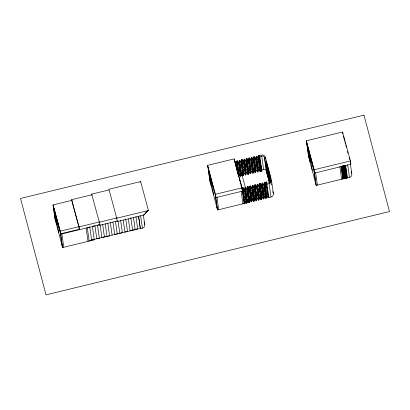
<?xml version="1.0" encoding="UTF-8"?>
<svg xmlns="http://www.w3.org/2000/svg" width="410" height="410" viewBox="0 0 410 410"><rect width="100%" height="100%" fill="white"/><g stroke="black" fill="none" stroke-linecap="round" stroke-linejoin="round"><path stroke-width="0.61" d="M237.861 173.461L236.421 163.344L236.831 160.971L237.308 160.858L238.851 162.755L240.526 176.177L238.984 174.281L237.093 161.002L238.635 162.898L240.526 176.177M238.476 176.023L236.678 163.375L237.093 161.002M238.635 162.898L239.266 160.382L239.737 160.269L241.28 162.165L243.171 175.444L241.413 173.691L239.522 160.412L241.07 162.309L242.956 175.588M239.968 175.085L240.998 176.064L239.112 162.785L239.522 160.412M238.415 176.028L238.62 174.845M238.671 176.059L239.194 174.137L239.015 172.871M241.07 162.309L241.695 159.792L242.166 159.68L243.709 161.576L245.6 174.855L243.842 173.102L241.956 159.823L243.499 161.724L245.39 174.998M243.171 175.444L243.432 175.475L241.541 162.196L241.956 159.823M240.742 176.034L241.049 174.255M240.998 176.064L241.628 173.548L241.444 172.282M243.499 161.724L244.124 159.203L244.596 159.09L246.143 160.986L248.029 174.265L246.277 172.518L244.386 159.239L245.928 161.135L247.819 174.414M245.6 174.855L245.862 174.885L243.97 161.607L244.386 159.239M243.432 175.475L244.058 172.958M245.928 161.135L246.553 158.614L247.03 158.501L248.573 160.397L250.464 173.676L248.706 171.928L246.815 158.649L248.357 160.546L250.249 173.825M248.029 174.265L248.291 174.296L246.4 161.017L246.815 158.649M245.795 201.971L244.811 201.172L244.396 203.539L244.134 203.509L242.243 190.23L242.658 187.862L243.13 187.744L244.678 189.64L246.354 203.068L244.811 201.172L242.92 187.893L244.462 189.789L246.354 203.068M244.396 203.539L242.505 190.26L242.92 187.893M245.862 174.885L246.487 172.369M248.357 160.546L248.988 158.024L249.459 157.911L251.002 159.808L252.893 173.087L251.135 171.339L249.244 158.06L250.792 159.956L252.678 173.235M248.265 170.632L248.445 171.892L248.916 171.78L250.72 173.707L248.834 160.428L249.244 158.06M244.462 189.789L245.088 187.273L245.564 187.155L247.107 189.051L248.783 202.478L247.24 200.582L245.349 187.303L246.892 189.2L248.783 202.478M246.774 201.735L246.564 202.919L246.825 202.95L244.934 189.671L245.349 187.303M248.24 173.082L248.445 171.892M248.291 174.296L248.706 171.928M250.792 159.956L251.417 157.44L251.889 157.322L253.431 159.218L255.322 172.497L253.564 170.75L251.678 157.471L253.221 159.367L255.112 172.646M251.735 171.667L253.154 173.117L251.263 159.838L251.678 157.471M244.134 203.509L244.339 202.325M246.892 189.2L247.522 186.683L247.994 186.565L249.536 188.462L251.212 201.889L249.669 199.993L247.778 186.714L249.326 188.61L251.212 201.889M247.84 200.91L249.254 202.361L247.363 189.082L247.778 186.714M250.669 172.492L250.695 170.042M250.72 173.707L251.35 171.19M253.221 159.367L253.846 156.851L254.318 156.733L255.866 158.629L257.752 171.908L255.999 170.16L254.108 156.881L255.65 158.778L257.541 172.056M253.78 170.601L255.584 172.528L253.693 159.249L254.108 156.881M246.825 202.95L247.45 200.434L247.271 199.168M249.326 188.61L249.951 186.094L250.423 185.976L251.965 187.872L253.646 201.3L252.099 199.403L250.213 186.125L251.755 188.021L253.646 201.3M251.427 201.74L251.684 201.771L249.798 188.492L250.213 186.125M253.154 173.117L253.564 170.75L253.308 170.719M255.65 158.778L256.276 156.261L256.752 156.143L258.295 158.04L260.186 171.318L258.428 169.571L256.537 156.292L258.08 158.188L259.971 171.467M255.737 170.129L256.209 170.012L258.013 171.939L256.122 158.66L256.537 156.292M248.998 202.33L249.306 200.551M249.254 202.361L249.885 199.844L249.7 198.578M251.755 188.021L252.381 185.504L252.852 185.387L254.4 187.283L256.076 200.71L254.533 198.814L252.642 185.535L254.185 187.431L256.076 200.71M253.857 201.151L254.118 201.182L252.227 187.903L252.642 185.535M255.584 172.528L255.999 170.16M258.08 158.188L258.71 155.672L261.524 155.083A3.162 2.865 -8.1 0 1 265.332 157.107L271.446 180.2L273.337 193.479A3.162 2.865 -8.1 0 1 271 196.995L268.227 197.763L266.684 195.867L265.009 182.44L266.551 184.336L268.442 197.615L266.895 195.719L266.423 195.836M260.391 170.135L260.186 171.318L260.442 171.349L258.556 158.07L258.966 155.703L261.467 171.288L261.98 171.165L259.479 155.575M251.684 201.771L252.314 199.255L252.135 197.989M254.185 187.431L254.81 184.915L255.286 184.797L256.829 186.693L258.505 200.121L256.962 198.225L255.071 184.946L256.614 186.842L258.505 200.121M256.286 200.562L256.547 200.592L254.656 187.314L255.071 184.946M258.013 171.939L258.428 169.571L258.167 169.54M253.959 200.562L254.169 199.373M254.118 201.182L254.743 198.665M256.614 186.842L257.244 184.326L257.716 184.208L259.258 186.104L260.934 199.532L259.392 197.635L257.5 184.357L259.048 186.253L260.934 199.532M258.72 199.972L258.976 200.003L257.09 186.724L257.5 184.357M260.442 171.349L260.857 168.982L258.966 155.703M256.547 200.592L257.172 198.076M259.048 186.253L259.673 183.736L260.145 183.618L261.688 185.515L263.369 198.942L261.821 197.046L259.935 183.767L261.477 185.663L263.369 198.942M261.38 195.749L261.565 197.015L261.149 199.383L261.411 199.414L259.52 186.135L259.935 183.767M258.925 198.788L258.951 196.339M258.976 200.003L259.607 197.487M261.477 185.663L262.103 183.147L262.574 183.029L264.122 184.925L265.798 198.353L264.255 196.457L262.364 183.178L263.907 185.074L265.798 198.353M262.805 197.845L263.84 198.824L261.949 185.546L262.364 183.178M261.411 199.414L262.036 196.897M263.907 185.074L264.793 182.588L266.336 184.485L268.227 197.763M264.85 196.785L266.269 198.235L264.378 184.956L264.793 182.588M263.784 197.61L263.814 195.16M263.84 198.824L264.465 196.308M266.269 198.235L266.684 195.867M147.969 210.73L143.828 215.076L117.224 221.523L117.101 221.062M145.576 212.887L147.451 211.16M234.945 162.657L234.874 161.448L236.678 163.375M237.375 171.708L236.421 163.344M266.336 184.485L269.109 183.716A3.162 2.865 -8.1 0 0 271.446 180.2M306.239 140.804L342.565 131.999L350.417 160.935L350.888 164.251L314.562 173.061L306.239 140.804L314.091 169.74L350.417 160.935M140.62 181.579L108.901 189.266L116.753 218.202L148.471 210.514L140.62 181.579L140.773 182.24M207.562 165.348L234.166 158.901L242.018 187.836L215.414 194.284L207.562 165.348L215.885 197.605L242.489 191.152L241.931 187.621L234.166 158.901M91.835 195.186L91.686 194.14L109.009 189.938M71.596 199.706L78.971 226.889L79.376 229.718L78.884 226.674L71.596 199.706L92.014 194.755M53.244 206.066L53.074 204.897L72.252 200.244M270.585 181.656L264.101 156.897A2.101 1.901 -8.1 0 0 262.318 155.949L259.725 156.502L259.996 158.398M259.581 158.009L260.089 157.886M269.416 182.788L265.993 170.176A2.101 1.901 -8.1 0 0 264.209 169.227L261.616 169.781L260.986 165.353M238.517 175.526L241.951 174.696M79.391 226.551L60.214 231.199L53.074 204.897M78.971 226.889L99.389 221.938M117.245 217.848L99.302 222.199L91.686 194.14M266.3 184.556L265.941 182.03L266.449 181.907L268.95 197.492M266.818 183.29L269.375 182.593A2.101 1.901 -8.1 0 0 270.467 180.943L270.405 180.39M60.577 233.782L79.14 229.282M89.195 241.075L87.243 227.56L89.8 226.94L91.63 239.988M97.257 238.625L99.369 238.359L97.477 225.08L100.035 224.46M94.31 239.829L62.592 247.522L60.7 234.243L99.794 224.767M99.615 224.808L99.738 225.269L117.68 220.923M244.391 202.314L245.539 202.038M246.682 201.761L248.398 201.346M306.736 143.5L308.627 156.779L316.207 185.412L349.463 177.351A3.162 2.865 -8.1 0 0 351.8 173.835L350.447 164.354M92.142 239.865L94.249 239.599L92.363 226.32L94.92 225.7L96.75 238.748M102.377 237.385L106.467 236.396M116.701 233.91L114.713 234.638L112.914 221.994M117.214 233.787L118.234 233.541M121.816 232.67L119.833 233.398L118.121 221.385M126.931 231.43L124.947 232.157L123.236 220.144M132.051 230.189L130.062 230.917L128.356 218.904M132.563 230.066L135.182 229.677L133.47 217.664M136.14 229.2L137.165 228.949M138.585 216.424L140.297 228.437L89.073 240.608M143.392 215.173L144.74 224.659A3.162 2.865 -8.1 0 1 142.403 228.17L140.358 228.667L138.559 216.024M208.06 168.044L209.946 181.322L217.531 209.961L249.249 202.268M258.295 158.04L258.556 158.07M255.866 158.629L256.122 158.66M253.431 159.218L253.693 159.249M251.002 159.808L251.263 159.838M248.573 160.397L248.834 160.428M246.143 160.986L246.4 161.017M243.709 161.576L243.97 161.607M241.28 162.165L241.541 162.196M238.851 162.755L239.112 162.785M260.596 168.951L261.467 171.288M250.874 171.303L251.135 171.339M238.722 174.25L238.984 174.281M264.122 184.925L264.378 184.956M261.688 185.515L261.949 185.546M259.258 186.104L259.52 186.135M256.829 186.693L257.09 186.724M254.4 187.283L254.656 187.314M251.965 187.872L252.227 187.903M249.536 188.462L249.798 188.492M247.107 189.051L247.363 189.082M244.678 189.64L244.934 189.671M242.243 190.23L242.505 190.26M263.994 196.426L264.255 196.457M261.565 197.015L261.821 197.046M251.842 199.373L252.099 199.403M249.408 199.962L249.669 199.993M246.979 200.551L247.24 200.582M244.55 201.141L244.811 201.172M258.638 169.422L259.796 170.847M234.663 161.591L236.206 163.487M252.314 199.255L253.083 200.203M148.384 210.299L143.828 215.076L143.705 214.609M343.426 136.079L344.759 141.112M345.056 142.234L345.563 144.151M345.876 145.314L346.368 147.19M347.495 151.444L347.993 153.32M349.135 157.635L349.622 159.48M350.278 161.945L350.601 163.175M350.765 163.79L350.888 164.251M351.155 171.406L351.8 173.835M270.897 178.76L266.254 161.207L266.428 162.457M272.85 191.66L273.337 193.479M269.606 182.788L266.833 172.318L265.229 161.453L269.877 179.006L270.323 182.132M266.741 172.077L269.626 182.973M265.941 182.03L266.551 184.336M261.524 169.433L261.98 171.165M241.669 173.63L245.38 187.642M235.191 163.595L236.498 168.52M236.821 169.755L237.313 171.6M237.636 172.83L238.128 174.68M239.271 178.991L239.758 180.841M240.901 185.151L241.387 186.996M241.715 188.231L242.489 191.152M144.095 222.225L144.74 224.659M112.094 235.027L110.357 222.615M104.422 236.888L102.684 224.475M101.864 237.508L100.127 225.095M60.7 234.243L53.121 205.605L55.007 218.884L62.592 247.522M350.33 160.72L350.678 163.175M347.665 164.707L349.463 177.351M342.565 131.999L342.816 133.768M345.615 165.204L347.419 177.848M345.363 165.266L347.162 177.909M345.107 165.327L346.906 177.971M344.851 165.389L346.65 178.032M344.595 165.45L346.394 178.099M344.338 165.512L346.137 178.16M344.082 165.573L345.881 178.222M343.826 165.635L345.625 178.283M343.57 165.696L345.369 178.345M343.313 165.758L345.112 178.406M343.057 165.825L344.861 178.468M342.801 165.886L344.605 178.529M342.545 165.947L344.349 178.591M342.294 166.009L344.092 178.652M342.037 166.071L343.836 178.719M341.781 166.132L343.58 178.78M341.525 166.193L343.324 178.842M341.269 166.255L343.067 178.903M341.012 166.316L342.811 178.965M339.834 166.603L341.638 179.252M315.587 172.482L317.386 185.13M314.562 173.061L314.004 169.525L306.388 141.465L306.613 143.039M314.316 172.133L316.207 185.412M314.034 171.072L315.925 184.351M310.934 159.9L311.195 161.76L310.021 162.042L308.699 152.745L310.898 161.063L312.22 170.355M307.018 144.561L308.904 157.84M271.61 183.757L271.789 185.007M269.785 178.765L270.298 182.358M268.683 174.609L269.795 182.394M267.587 170.452L269.032 180.631M265.332 157.107L265.598 159.003M269.109 183.716L271 196.995M266.485 166.296L267.935 176.474M264.322 157.414L266.213 170.693M266.449 181.907L266.628 183.167M261.703 156.02L263.594 169.299M265.275 184.336L265.454 185.602M265.639 186.868L265.906 188.764M266.085 190.03L266.264 191.296M266.536 193.192L266.715 194.458M264.532 182.558L264.804 184.454M265.075 186.35L265.255 187.616M265.434 188.882L265.613 190.143M265.885 192.039L266.064 193.305M260.176 159.664L260.806 164.087M258.71 155.672L259.069 158.198M259.34 160.095L259.52 161.361M259.699 162.626L259.878 163.892M260.15 165.789L260.329 167.049M262.846 184.925L263.025 186.191M263.205 187.457L263.384 188.723M263.656 190.619L263.835 191.885M264.014 193.146L264.286 195.047M262.103 183.147L262.374 185.043M262.641 186.939L262.825 188.205M263.005 189.466L263.184 190.732M263.456 192.628L263.635 193.894M257.111 158.675L257.29 159.936M257.47 161.202L257.649 162.468M257.921 164.364L258.1 165.63M258.279 166.896L258.459 168.156M256.276 156.261L256.639 158.788M256.906 160.684L257.085 161.95M257.27 163.216L257.449 164.482M257.716 166.378L257.895 167.639M260.145 183.618L260.596 186.781M260.775 188.046L260.955 189.312M261.134 190.573L261.406 192.474M261.585 193.735L261.764 195.001M259.673 183.736L259.945 185.633M260.124 186.898L260.304 188.159M260.57 190.055L260.755 191.321M260.934 192.587L261.114 193.853M254.589 158.629L254.861 160.525M255.04 161.791L255.22 163.057M255.399 164.323L255.671 166.219M255.85 167.485L256.03 168.746M253.846 156.851L254.205 159.377M254.384 160.643L254.569 161.909M254.835 163.805L255.015 165.066M255.199 166.332L255.379 167.598M257.716 184.208L258.075 186.74M258.346 188.636L258.525 189.902M258.705 191.162L258.884 192.428M259.156 194.325L259.335 195.59M257.244 184.326L257.511 186.222M257.69 187.488L257.875 188.749M258.054 190.014L258.32 191.911M258.5 193.177L258.684 194.442M252.16 159.218L252.34 160.484M252.611 162.38L252.791 163.646M252.97 164.912L253.149 166.173M253.421 168.074L253.6 169.335M251.417 157.44L251.776 159.967M251.955 161.232L252.135 162.498M252.314 163.759L252.586 165.655M252.765 166.921L252.944 168.187M255.286 184.797L255.645 187.329M255.825 188.595L256.004 189.856M256.276 191.752L256.455 193.018M256.634 194.284L256.906 196.18M254.81 184.915L254.989 186.176M255.261 188.077L255.44 189.338M255.62 190.604L255.804 191.87M256.071 193.766L256.25 195.032M256.429 196.293L256.614 197.558M249.731 159.808L249.91 161.074M250.09 162.339L250.269 163.605M250.541 165.502L250.72 166.762M250.899 168.028L251.166 169.924M248.988 158.024L249.254 159.926M249.526 161.822L249.705 163.088M249.885 164.349L250.064 165.614M250.336 167.511L250.515 168.776M252.852 185.387L253.216 187.918M253.395 189.184L253.575 190.445M253.841 192.341L254.026 193.607M254.205 194.873L254.384 196.139M252.381 185.504L252.56 186.765M252.739 188.031L253.011 189.927M253.19 191.193L253.37 192.459M253.549 193.725L253.821 195.621M254 196.882L254.179 198.148M247.297 160.397L247.476 161.663M247.66 162.929L247.84 164.195M248.106 166.091L248.286 167.352M248.47 168.618L248.65 169.883M246.553 158.614L246.825 160.515M247.004 161.776L247.276 163.677M247.455 164.938L247.635 166.204M247.814 167.47L248.086 169.366M250.423 185.976L250.695 187.872M250.961 189.774L251.145 191.034M251.325 192.3L251.504 193.566M251.771 195.462L251.955 196.728M249.951 186.094L250.131 187.355M250.31 188.62L250.489 189.886M250.669 191.152L250.94 193.048M251.12 194.314L251.299 195.575M251.571 197.471L251.75 198.737M244.596 159.09L244.96 161.622M245.139 162.883L245.405 164.784M245.585 166.045L245.769 167.311M246.036 169.207L246.215 170.473M244.124 159.203L244.304 160.469M244.575 162.365L244.755 163.631M244.934 164.897L245.206 166.793M245.385 168.059L245.564 169.325M245.836 171.221L246.015 172.482M247.994 186.565L248.26 188.462M248.445 189.727L248.624 190.993M248.89 192.89L249.075 194.155M249.341 196.052L249.521 197.318M247.881 189.21L248.06 190.476M248.24 191.742L248.419 193.002M248.691 194.904L248.87 196.164M249.049 197.43L249.321 199.327M242.166 159.68L242.525 162.211M242.705 163.472L242.889 164.738M243.068 166.004L243.335 167.9M243.514 169.166L243.786 171.062M241.695 159.792L241.874 161.058M242.505 165.486L242.684 166.752M243.314 171.175L243.586 173.071M245.564 187.155L245.831 189.051M246.01 190.317L246.19 191.583M246.374 192.849L246.641 194.745M246.82 196.011L247.004 197.272M245.359 189.169L245.539 190.43M245.81 192.331L245.99 193.592M246.169 194.858L246.441 196.754M246.62 198.02L246.799 199.286M239.737 160.269L240.096 162.801M240.275 164.061L240.455 165.327M240.634 166.593L240.906 168.489M241.085 169.755L241.264 171.021M239.266 160.382L239.445 161.648M239.624 162.913L239.804 164.179M240.075 166.076L240.255 167.341M240.434 168.602L240.614 169.868M240.885 171.764L241.065 173.03M243.13 187.744L243.309 189.01M243.494 190.276L243.76 192.172M243.94 193.438L244.119 194.699M244.304 195.965L244.57 197.861M244.749 199.127L244.929 200.393M242.93 189.758L243.109 191.019M243.74 195.447L243.919 196.713M237.308 160.858L237.574 162.755M237.754 164.02L238.025 165.917M238.205 167.183L238.384 168.448M238.564 169.709L238.835 171.605M241.157 191.147L242.956 203.796M237.195 163.503L237.375 164.769M237.554 166.029L237.733 167.295M238.005 169.192L238.184 170.458M216.905 197.025L218.709 209.674M215.327 194.068L215.885 197.605M215.639 196.682L217.531 209.961M215.358 195.616L217.249 208.895M212.344 185.064L212.518 186.304L211.34 186.586L210.017 177.294L212.221 185.607L213.543 194.904M208.341 169.104L210.227 182.383M207.711 166.009L207.937 167.582M140.604 215.527L142.403 228.17M135.941 216.413L137.739 229.057M130.821 217.654L132.62 230.297M125.706 218.894L127.505 231.537M120.591 220.134L122.39 232.777M116.665 217.987L117.224 221.523M115.471 221.374L117.275 234.018M107.799 223.235L109.598 235.878L107.041 236.498L105.242 223.855M99.215 221.979L99.738 225.269M86.131 228.078L88.017 241.357M61.879 233.956L63.77 247.235M62.31 246.461L60.126 230.984L53.223 205.553L53.361 206.522M57.405 222.625L57.579 223.865L56.401 224.152L55.078 214.855L57.282 223.168L58.604 232.465M53.402 206.671L55.288 219.95M363.977 115.169L20.5 198.445L46.022 294.831L389.5 211.555L363.977 115.169"/></g></svg>
